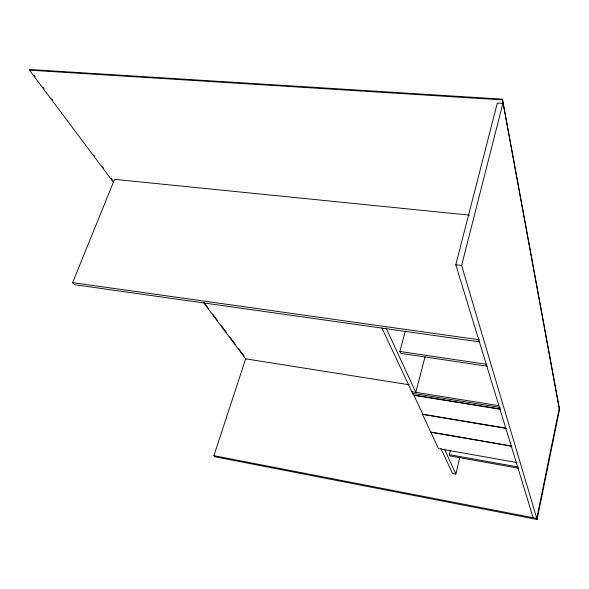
<?xml version="1.0" encoding="UTF-8"?>
<svg xmlns="http://www.w3.org/2000/svg" width="589" height="589" viewBox="0 0 589 589"><rect width="100%" height="100%" fill="white"/><g stroke="black" fill="none" stroke-linecap="round" stroke-linejoin="round"><path stroke-width="0.88" d="M559.197 408.56L536.778 518.43L213.91 455.665L245.672 358.834L409.252 384.779M213.91 455.665L215.007 456.777L537.094 519.491L559.55 409.348L502.41 99.151L29.744 69.509L29.45 70.143L113.243 182.023M440.933 448.524L452.499 473.453L455.864 474.071L459.862 457.226M518.519 468.233L449.9 455.908L449.341 454.664L450.408 450.232M537.094 519.491L461.621 265.477L502.859 103.399L497.33 103.046L455.79 264.792L533.185 517.731M559.44 409.878L502.41 99.151M425.044 356.765L415.812 392.333L386.089 328.036M487.412 366.248L400.719 353.356L399.85 351.456L405.342 331.121M479.961 341.951L74.567 284.701L72.624 282.632L114.568 179.35L469.455 215.118M29.45 70.143L502.218 99.909M455.79 264.792L461.621 265.477M72.624 282.632L479.358 339.794M399.85 351.456L486.831 364.341M411.807 391.692L498.787 405.666M412.58 393.327L500.186 407.455M500.547 409.06L413.345 394.954L381.959 328.117M500.157 409.252L413.912 395.3L422.769 414.207L506.268 428.188M505.899 428.365L422.468 414.384L430.758 432.054L511.745 446.057M511.797 446.212L430.831 432.208L438.54 448.627L517.12 462.601M449.341 454.664L518.151 466.996M34.155 75.399L35.252 76.872M42.968 87.179L44.065 88.652M51.78 98.967L52.885 100.439M93.651 154.936L94.755 156.409M102.464 166.724L103.568 168.196M111.277 178.504L112.381 179.976M204.383 302.967L208.793 308.864M212.651 314.018L217.606 320.644M221.464 325.798L226.419 332.432M229.725 336.849L235.232 344.212M238.538 348.629L244.052 355.999M203.654 302.731L246.099 359.408M444.481 449.149L455.864 474.071"/></g></svg>
